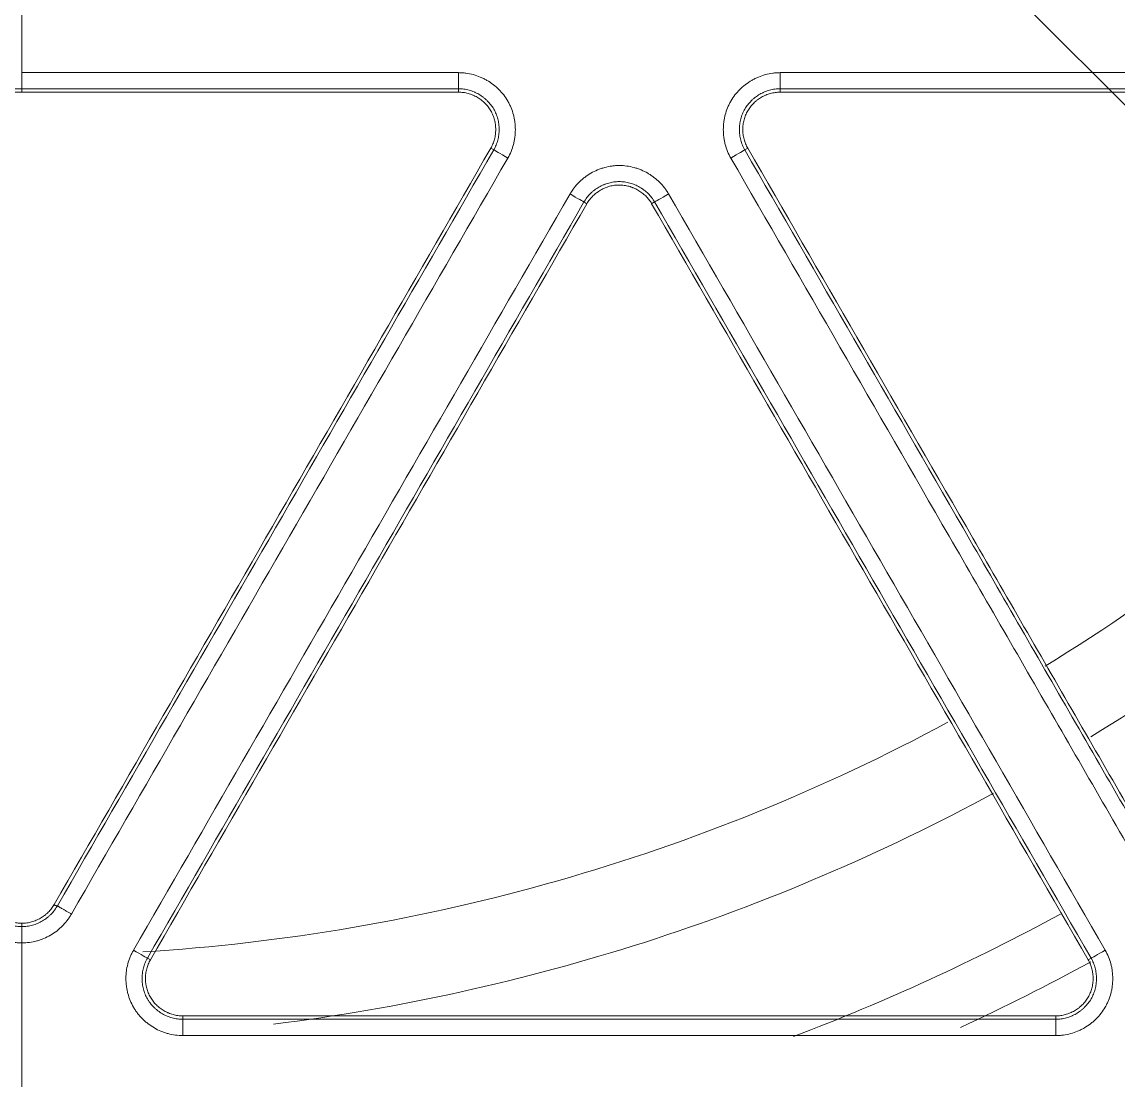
# Model space of a CAD drawing. Header units: inches. Extents: x 405346 to 489838, y -25612 to 14934.
# Drawn here: x 462794.73 to 462826.84, y 4260.55 to 4291.55 of the extents above; entities that cross this region are included whole.
import ezdxf

# ---------------------------------------------------------------- set-up
doc = ezdxf.new("R2010")
doc.units = ezdxf.units.IN
doc.header["$LTSCALE"] = 200
doc.header["$MEASUREMENT"] = 0
doc.layers.add('SS-EQ', color=2, linetype='Continuous', lineweight=20)

# ---------------------------------------------------------------- blocks, each defined once
blk = doc.blocks.new('4way무풍')
at = {"layer": 'SS-EQ'}
for p, q in [((339.635, -339.635), (-339.635, 339.635)), ((12.787, -31.934), (12.787, -31.834)), ((22.209, -31.834), (22.209, -31.934)), ((13.822, -33.625), (13.735, -33.575)), ((21.262, -33.575), (21.175, -33.625)), ((16.551, -35.201), (16.464, -35.151)), ((18.533, -35.151), (18.446, -35.201)), ((0, -56.376), (0, -56.276)), ((3.677, -57.299), (3.763, -57.349)), ((31.234, -57.349), (31.32, -57.299)), ((4.711, -58.991), (4.711, -59.091)), ((30.286, -59.091), (30.286, -58.991))]:
    blk.add_line(p, q, dxfattribs=at)
for radius, start, end in [(57.227, 301.5886, 326.6455), (59.69, 301.63677, 323.25053), (57.227, 273.5465, 298.2954), (59.69, 277.09236, 298.47932), (63.738, 290.7723, 298.50651), (65.391, 294.86106, 298.60493)]:
    blk.add_arc((0, 0), radius, start, end, dxfattribs=at)
for centre, major_axis, ratio, start_param, end_param in [((12.787, -31.36), (0, -0.474), 0.00211, 0.034907, 1.565373), ((22.209, -31.36), (0, -0.474), 0.00368, 0.034907, 1.565448), ((14.232, -33.862), (-0.41, 0.237), 0.003898, 0.034907, 1.575741), ((20.765, -33.862), (-0.41, -0.237), 0.006725, 1.570855, 3.106685), ((16.054, -34.914), (0.41, -0.237), 0.003899, 4.717672, 6.248278), ((18.943, -34.914), (0.41, 0.237), 0.006742, 3.1765, 4.712078), ((3.267, -57.062), (0.41, -0.237), 0.008408, 4.717819, 6.248277), ((31.73, -57.062), (0.41, 0.237), 0.010847, 3.176501, 4.711751), ((4.711, -59.564), (0, 0.474), 0.000711, 4.701942, 6.248279), ((30.286, -59.564), (0, -0.474), 0.004599, 1.560609, 3.106686)]:
    blk.add_ellipse(centre, major_axis=major_axis, ratio=ratio, start_param=start_param, end_param=end_param, dxfattribs=at)
for points, knots in [([(346.359, 0), (346.359, -27.812), (346.359, -55.624), (346.359, -97.341), (346.359, -111.247), (346.359, -139.059), (346.359, -152.965), (346.359, -180.777), (346.359, -194.683), (346.359, -222.494), (346.359, -236.4), (346.359, -257.259), (346.358, -264.212), (346.359, -272.903), (346.359, -274.641), (346.359, -277.249), (346.359, -278.118), (346.358, -279.856), (346.358, -280.725), (346.358, -282.029), (346.358, -282.463), (346.358, -283.333), (346.359, -283.767), (346.359, -284.419), (346.359, -284.636), (346.359, -285.071), (346.358, -285.288), (346.355, -285.723), (346.353, -285.94), (346.346, -286.374), (346.341, -286.592), (346.322, -287.243), (346.305, -287.678), (346.262, -288.546), (346.236, -288.98), (346.174, -289.849), (346.138, -290.283), (346.078, -290.934), (346.057, -291.151), (346.012, -291.585), (345.894, -292.666), (345.748, -293.741), (345.479, -295.45), (345.327, -296.299), (344.817, -298.834), (344.407, -300.505), (343.687, -302.982), (343.172, -304.624), (342.294, -307.059), (341.638, -308.663), (341.119, -309.858), (340.941, -310.256), (340.714, -310.751), (340.668, -310.85), (340.576, -311.047), (340.437, -311.343), (339.919, -312.422), (339.029, -314.158), (338.177, -315.66), (336.854, -317.881), (335.912, -319.32), (334.41, -321.418), (333.379, -322.796), (331.741, -324.801), (330.589, -326.095), (329.702, -327.051), (329.403, -327.366), (329.024, -327.758), (328.947, -327.836), (328.795, -327.992), (328.566, -328.224), (327.719, -329.07), (326.303, -330.412), (324.35, -332.111), (322.332, -333.722), (320.944, -334.738), (319.535, -335.724), (318.819, -336.202), (317.367, -337.13), (315.893, -338.028), (314.376, -338.866), (313.222, -339.473), (312.835, -339.671), (312.249, -339.963), (312.054, -340.059), (311.662, -340.249), (309.896, -341.094), (308.103, -341.848), (305.68, -342.75), (304.055, -343.316), (302.408, -343.813), (299.923, -344.506), (298.245, -344.898), (295.697, -345.382), (294.842, -345.525), (293.766, -345.682), (293.551, -345.712), (293.12, -345.771), (292.903, -345.799), (292.254, -345.88), (291.821, -345.929), (290.523, -346.062), (289.657, -346.132), (288.357, -346.21), (287.924, -346.232), (287.057, -346.265), (286.624, -346.277), (285.974, -346.288), (285.757, -346.291), (285.323, -346.293), (285.107, -346.294), (284.673, -346.294), (284.456, -346.294), (284.023, -346.294), (283.806, -346.293), (283.156, -346.293), (282.722, -346.293), (281.855, -346.293), (281.421, -346.293), (280.121, -346.293), (279.253, -346.294), (277.519, -346.294), (276.652, -346.294), (274.051, -346.294), (272.316, -346.294), (267.113, -346.294), (263.645, -346.293), (256.708, -346.293), (253.239, -346.294), (242.833, -346.294), (235.896, -346.294), (222.022, -346.294), (215.084, -346.294), (194.273, -346.294), (180.399, -346.294), (152.65, -346.294), (138.775, -346.294), (111.027, -346.294), (97.152, -346.294), (69.404, -346.294), (55.529, -346.294), (34.718, -346.294), (27.78, -346.294), (13.906, -346.294), (6.969, -346.294), (0.032, -346.294)], [0, 0, 0, 0, 0.125, 0.125, 0.1875, 0.1875, 0.25, 0.25, 0.3125, 0.3125, 0.375, 0.375, 0.40625, 0.40625, 0.414063, 0.414063, 0.417969, 0.417969, 0.421875, 0.421875, 0.423828, 0.423828, 0.425781, 0.425781, 0.426758, 0.426758, 0.427734, 0.427734, 0.428711, 0.428711, 0.429688, 0.429688, 0.431641, 0.431641, 0.433594, 0.433594, 0.435547, 0.435547, 0.436523, 0.436523, 0.4375, 0.441406, 0.441406, 0.445313, 0.445313, 0.453125, 0.453125, 0.457031, 0.460938, 0.464844, 0.464844, 0.466797, 0.466797, 0.467285, 0.467285, 0.467773, 0.46875, 0.472656, 0.476563, 0.476563, 0.484375, 0.484375, 0.488281, 0.492188, 0.496094, 0.496094, 0.498047, 0.498047, 0.498535, 0.498535, 0.499023, 0.5, 0.503906, 0.507813, 0.511719, 0.515625, 0.515625, 0.519531, 0.519531, 0.523438, 0.527344, 0.527344, 0.529297, 0.529297, 0.530273, 0.530273, 0.53125, 0.539063, 0.539063, 0.542969, 0.546875, 0.546875, 0.554688, 0.554688, 0.558594, 0.558594, 0.55957, 0.55957, 0.560547, 0.560547, 0.5625, 0.5625, 0.566406, 0.566406, 0.568359, 0.568359, 0.570313, 0.570313, 0.571289, 0.571289, 0.572266, 0.572266, 0.573242, 0.573242, 0.574219, 0.574219, 0.576172, 0.576172, 0.578125, 0.578125, 0.582031, 0.582031, 0.585938, 0.585938, 0.59375, 0.59375, 0.609375, 0.609375, 0.625, 0.625, 0.65625, 0.65625, 0.6875, 0.6875, 0.75, 0.75, 0.8125, 0.8125, 0.875, 0.875, 0.9375, 0.9375, 0.96875, 0.96875, 1, 1, 1, 1]), ([(0.032, -345.099), (6.961, -345.099), (13.891, -345.099), (27.75, -345.099), (34.679, -345.099), (55.467, -345.099), (69.326, -345.098), (97.044, -345.098), (110.903, -345.097), (138.621, -345.096), (152.48, -345.096), (180.197, -345.094), (194.056, -345.092), (214.845, -345.09), (221.774, -345.089), (235.633, -345.086), (242.562, -345.085), (256.421, -345.082), (263.351, -345.081), (272.013, -345.079), (273.745, -345.079), (276.343, -345.079), (277.21, -345.078), (278.942, -345.078), (279.808, -345.077), (281.107, -345.076), (281.541, -345.076), (282.407, -345.076), (282.84, -345.076), (283.706, -345.076), (284.139, -345.076), (284.789, -345.074), (285.005, -345.074), (285.438, -345.071), (285.655, -345.069), (286.304, -345.06), (286.737, -345.049), (287.602, -345.017), (288.034, -344.997), (289.33, -344.922), (290.194, -344.853), (291.488, -344.722), (291.92, -344.673), (292.566, -344.593), (292.782, -344.566), (293.212, -344.508), (294.286, -344.358), (295.351, -344.18), (297.891, -343.699), (299.563, -343.307), (302.039, -342.615), (303.679, -342.118), (305.297, -341.551), (307.709, -340.648), (309.296, -339.976), (311.056, -339.138), (311.349, -338.996), (311.641, -338.853), (311.836, -338.756), (311.933, -338.707), (312.418, -338.464), (312.803, -338.265), (313.951, -337.656), (314.704, -337.236), (316.19, -336.364), (316.921, -335.913), (318.363, -334.982), (319.073, -334.502), (320.472, -333.511), (321.849, -332.491), (323.849, -330.872), (325.784, -329.163), (327.03, -327.964), (327.795, -327.195), (327.947, -327.041), (328.25, -326.729), (328.401, -326.573), (328.849, -326.102), (329.145, -325.785), (330.019, -324.826), (331.153, -323.527), (332.763, -321.515), (333.776, -320.132), (334.759, -318.728), (335.235, -318.016), (336.157, -316.57), (336.603, -315.837), (337.465, -314.35), (338.296, -312.842), (339.065, -311.291), (339.481, -310.406), (339.527, -310.308), (339.618, -310.111), (339.754, -309.815), (340.065, -309.123), (340.322, -308.527), (340.821, -307.331), (341.451, -305.727), (342.288, -303.291), (342.776, -301.648), (343.454, -299.169), (343.836, -297.496), (344.302, -294.959), (344.439, -294.108), (344.619, -292.825), (344.702, -292.181), (344.786, -291.427), (344.82, -291.104), (344.842, -290.888), (344.853, -290.779), (344.946, -289.807), (345.01, -288.942), (345.078, -287.644), (345.096, -287.212), (345.116, -286.563), (345.122, -286.347), (345.13, -285.914), (345.133, -285.698), (345.138, -285.266), (345.139, -285.049), (345.14, -284.617), (345.14, -284.4), (345.141, -283.752), (345.141, -283.319), (345.141, -282.67), (345.141, -282.454), (345.141, -282.021), (345.141, -281.805), (345.142, -281.156), (345.142, -280.724), (345.143, -279.426), (345.143, -278.561), (345.144, -276.831), (345.144, -275.966), (345.145, -273.37), (345.145, -271.64), (345.146, -262.989), (345.148, -256.069), (345.152, -235.306), (345.154, -221.465), (345.157, -193.782), (345.159, -179.94), (345.161, -152.257), (345.161, -138.416), (345.162, -110.732), (345.163, -69.208), (345.164, -27.683), (345.164, 0)], [0, 0, 0, 0, 0.03125, 0.03125, 0.0625, 0.0625, 0.125, 0.125, 0.1875, 0.1875, 0.25, 0.25, 0.3125, 0.3125, 0.34375, 0.34375, 0.375, 0.375, 0.40625, 0.40625, 0.414063, 0.414063, 0.417969, 0.417969, 0.421875, 0.421875, 0.423828, 0.423828, 0.425781, 0.425781, 0.427734, 0.427734, 0.428711, 0.428711, 0.429688, 0.429688, 0.431641, 0.431641, 0.433594, 0.433594, 0.4375, 0.4375, 0.439453, 0.439453, 0.44043, 0.44043, 0.441406, 0.445313, 0.445313, 0.453125, 0.453125, 0.457031, 0.460938, 0.460938, 0.46875, 0.46875, 0.469727, 0.470215, 0.470215, 0.470703, 0.470703, 0.472656, 0.472656, 0.476563, 0.476563, 0.480469, 0.480469, 0.484375, 0.484375, 0.488281, 0.492188, 0.496094, 0.5, 0.5, 0.500977, 0.500977, 0.501953, 0.501953, 0.503906, 0.503906, 0.507813, 0.511719, 0.515625, 0.515625, 0.519531, 0.519531, 0.523438, 0.523438, 0.527344, 0.53125, 0.53125, 0.531738, 0.531738, 0.532227, 0.533203, 0.535156, 0.535156, 0.539063, 0.542969, 0.546875, 0.546875, 0.554688, 0.554688, 0.558594, 0.558594, 0.560547, 0.561523, 0.562012, 0.562012, 0.5625, 0.5625, 0.566406, 0.566406, 0.568359, 0.568359, 0.569336, 0.569336, 0.570313, 0.570313, 0.571289, 0.571289, 0.572266, 0.572266, 0.574219, 0.574219, 0.575195, 0.575195, 0.576172, 0.576172, 0.578125, 0.578125, 0.582031, 0.582031, 0.585938, 0.585938, 0.59375, 0.59375, 0.625, 0.625, 0.6875, 0.6875, 0.75, 0.75, 0.8125, 0.8125, 0.875, 1, 1, 1, 1]), ([(0, -31.834), (0, -31.833), (0, -31.829), (0, -31.815), (0, -31.806), (0, -31.781), (0, -31.766), (0, -31.732), (0, -31.712), (0, -31.669), (0, -31.645), (0, -31.594), (0, -31.568), (0, -31.512), (0, -31.483), (0, -31.423), (0, -31.393), (0, -31.363)], [0, 0, 0, 0, 0.125, 0.125, 0.25, 0.25, 0.375, 0.375, 0.5, 0.5, 0.625, 0.625, 0.75, 0.75, 0.875, 0.875, 1, 1, 1, 1]), ([(12.788, -31.363), (12.825, -31.363), (12.862, -31.364), (12.935, -31.369), (12.971, -31.373), (13.079, -31.388), (13.221, -31.416), (13.359, -31.464), (13.443, -31.499), (13.46, -31.506), (13.493, -31.521), (13.543, -31.545), (13.591, -31.571), (13.685, -31.625), (13.745, -31.665), (13.832, -31.731), (13.86, -31.754), (13.901, -31.79), (13.915, -31.803), (13.942, -31.828), (13.955, -31.84), (14.02, -31.905), (14.115, -32.013), (14.196, -32.134), (14.251, -32.229), (14.268, -32.261), (14.301, -32.327), (14.315, -32.36), (14.357, -32.46), (14.38, -32.529), (14.407, -32.634), (14.415, -32.67), (14.426, -32.723), (14.429, -32.741), (14.435, -32.777), (14.437, -32.795), (14.449, -32.886), (14.458, -33.031), (14.449, -33.176), (14.437, -33.266), (14.435, -33.284), (14.429, -33.32), (14.426, -33.338), (14.415, -33.392), (14.407, -33.428), (14.379, -33.533), (14.356, -33.602), (14.301, -33.736), (14.27, -33.801), (14.233, -33.865)], [0, 0, 0, 0, 0.03125, 0.03125, 0.0625, 0.0625, 0.125, 0.1875, 0.1875, 0.203125, 0.203125, 0.21875, 0.25, 0.25, 0.3125, 0.3125, 0.34375, 0.34375, 0.359375, 0.359375, 0.375, 0.375, 0.4375, 0.5, 0.5, 0.53125, 0.53125, 0.5625, 0.5625, 0.625, 0.625, 0.65625, 0.65625, 0.671875, 0.671875, 0.6875, 0.6875, 0.75, 0.8125, 0.8125, 0.828125, 0.828125, 0.84375, 0.84375, 0.875, 0.875, 0.9375, 0.9375, 1, 1, 1, 1]), ([(20.767, -33.865), (20.73, -33.801), (20.698, -33.736), (20.643, -33.602), (20.62, -33.533), (20.592, -33.428), (20.584, -33.392), (20.573, -33.338), (20.57, -33.32), (20.564, -33.284), (20.562, -33.266), (20.55, -33.176), (20.541, -33.031), (20.55, -32.886), (20.562, -32.795), (20.564, -32.777), (20.57, -32.741), (20.573, -32.723), (20.584, -32.67), (20.592, -32.634), (20.62, -32.529), (20.643, -32.461), (20.684, -32.36), (20.699, -32.327), (20.731, -32.261), (20.748, -32.229), (20.803, -32.134), (20.884, -32.013), (20.98, -31.905), (21.045, -31.841), (21.058, -31.828), (21.085, -31.803), (21.098, -31.791), (21.14, -31.755), (21.168, -31.732), (21.255, -31.666), (21.315, -31.625), (21.409, -31.571), (21.457, -31.545), (21.506, -31.522), (21.54, -31.506), (21.557, -31.499), (21.641, -31.464), (21.778, -31.417), (21.92, -31.388), (22.028, -31.373), (22.064, -31.369), (22.138, -31.364), (22.174, -31.363), (22.211, -31.363)], [0, 0, 0, 0, 0.0625, 0.0625, 0.125, 0.125, 0.15625, 0.15625, 0.171875, 0.171875, 0.1875, 0.1875, 0.25, 0.3125, 0.3125, 0.328125, 0.328125, 0.34375, 0.34375, 0.375, 0.375, 0.4375, 0.4375, 0.46875, 0.46875, 0.5, 0.5, 0.5625, 0.625, 0.625, 0.640625, 0.640625, 0.65625, 0.65625, 0.6875, 0.6875, 0.75, 0.75, 0.78125, 0.796875, 0.796875, 0.8125, 0.8125, 0.875, 0.9375, 0.9375, 0.96875, 0.96875, 1, 1, 1, 1]), ([(13.822, -33.625), (13.823, -33.622), (13.825, -33.62), (13.828, -33.614), (13.833, -33.605), (13.844, -33.585), (13.865, -33.545), (13.88, -33.509), (13.91, -33.437), (13.926, -33.388), (13.946, -33.312), (13.952, -33.287), (13.962, -33.235), (13.966, -33.209), (13.976, -33.132), (13.982, -33.028), (13.976, -32.925), (13.967, -32.86), (13.966, -32.847), (13.961, -32.821), (13.955, -32.782), (13.946, -32.744), (13.926, -32.669), (13.91, -32.62), (13.881, -32.548), (13.87, -32.524), (13.847, -32.477), (13.835, -32.454), (13.796, -32.386), (13.738, -32.3), (13.669, -32.222), (13.613, -32.167), (13.594, -32.149), (13.554, -32.115), (13.534, -32.098), (13.472, -32.051), (13.429, -32.022), (13.362, -31.983), (13.327, -31.965), (13.292, -31.948), (13.268, -31.937), (13.256, -31.932), (13.195, -31.906), (13.097, -31.873), (12.996, -31.852), (12.918, -31.841), (12.892, -31.838), (12.853, -31.836), (12.84, -31.835), (12.82, -31.834), (12.81, -31.834), (12.801, -31.834), (12.794, -31.834), (12.791, -31.834), (12.787, -31.834)], [0, 0, 0, 0, 0.003906, 0.003906, 0.007813, 0.015625, 0.03125, 0.0625, 0.0625, 0.125, 0.125, 0.15625, 0.15625, 0.1875, 0.1875, 0.25, 0.3125, 0.3125, 0.328125, 0.328125, 0.34375, 0.375, 0.375, 0.4375, 0.4375, 0.46875, 0.46875, 0.5, 0.5, 0.5625, 0.625, 0.625, 0.65625, 0.65625, 0.6875, 0.6875, 0.75, 0.75, 0.78125, 0.796875, 0.796875, 0.8125, 0.8125, 0.875, 0.9375, 0.9375, 0.96875, 0.96875, 0.984375, 0.984375, 0.992188, 0.996094, 0.996094, 1, 1, 1, 1]), ([(12.787, -31.934), (12.836, -31.934), (12.884, -31.937), (12.978, -31.95), (13.071, -31.969), (13.161, -32), (13.217, -32.023), (13.228, -32.028), (13.25, -32.038), (13.282, -32.054), (13.313, -32.071), (13.375, -32.106), (13.415, -32.133), (13.472, -32.176), (13.49, -32.191), (13.526, -32.223), (13.544, -32.239), (13.595, -32.289), (13.658, -32.361), (13.711, -32.44), (13.747, -32.502), (13.759, -32.523), (13.78, -32.566), (13.789, -32.588), (13.816, -32.654), (13.831, -32.699), (13.849, -32.768), (13.857, -32.803), (13.863, -32.838), (13.867, -32.862), (13.869, -32.874), (13.876, -32.933), (13.882, -33.028), (13.876, -33.123), (13.867, -33.194), (13.864, -33.218), (13.854, -33.265), (13.849, -33.289), (13.831, -33.358), (13.816, -33.403), (13.78, -33.491), (13.759, -33.534), (13.735, -33.575)], [0, 0, 0, 0, 0.0625, 0.0625, 0.125, 0.1875, 0.1875, 0.203125, 0.203125, 0.21875, 0.25, 0.25, 0.3125, 0.3125, 0.34375, 0.34375, 0.375, 0.375, 0.4375, 0.5, 0.5, 0.53125, 0.53125, 0.5625, 0.5625, 0.625, 0.625, 0.65625, 0.671875, 0.671875, 0.6875, 0.6875, 0.75, 0.8125, 0.8125, 0.84375, 0.84375, 0.875, 0.875, 0.9375, 0.9375, 1, 1, 1, 1]), ([(22.209, -31.834), (22.206, -31.834), (22.203, -31.834), (22.196, -31.834), (22.186, -31.834), (22.163, -31.835), (22.144, -31.836), (22.104, -31.838), (22.078, -31.841), (22.001, -31.852), (21.9, -31.873), (21.801, -31.907), (21.741, -31.932), (21.729, -31.937), (21.705, -31.948), (21.67, -31.965), (21.635, -31.984), (21.568, -32.022), (21.525, -32.051), (21.463, -32.098), (21.443, -32.115), (21.403, -32.149), (21.384, -32.167), (21.328, -32.222), (21.259, -32.3), (21.201, -32.386), (21.162, -32.454), (21.15, -32.477), (21.127, -32.524), (21.116, -32.548), (21.087, -32.62), (21.07, -32.669), (21.051, -32.744), (21.042, -32.782), (21.035, -32.821), (21.031, -32.847), (21.029, -32.86), (21.021, -32.925), (21.014, -33.028), (21.021, -33.132), (21.031, -33.21), (21.035, -33.235), (21.045, -33.287), (21.051, -33.312), (21.07, -33.388), (21.087, -33.437), (21.116, -33.509), (21.132, -33.545), (21.153, -33.585), (21.164, -33.605), (21.169, -33.614), (21.172, -33.62), (21.174, -33.623), (21.175, -33.625)], [0, 0, 0, 0, 0.003906, 0.003906, 0.007812, 0.015625, 0.03125, 0.03125, 0.0625, 0.0625, 0.125, 0.1875, 0.1875, 0.203125, 0.203125, 0.21875, 0.25, 0.25, 0.3125, 0.3125, 0.34375, 0.34375, 0.375, 0.375, 0.4375, 0.5, 0.5, 0.53125, 0.53125, 0.5625, 0.5625, 0.625, 0.625, 0.65625, 0.671875, 0.671875, 0.6875, 0.6875, 0.75, 0.8125, 0.8125, 0.84375, 0.84375, 0.875, 0.875, 0.9375, 0.9375, 0.96875, 0.984375, 0.992187, 0.996094, 0.996094, 1, 1, 1, 1]), ([(21.262, -33.575), (21.238, -33.534), (21.216, -33.49), (21.18, -33.402), (21.15, -33.312), (21.132, -33.218), (21.123, -33.147), (21.121, -33.123), (21.118, -33.075), (21.117, -33.051), (21.117, -32.98), (21.12, -32.933), (21.129, -32.862), (21.133, -32.838), (21.142, -32.791), (21.148, -32.768), (21.166, -32.698), (21.196, -32.608), (21.238, -32.522), (21.274, -32.46), (21.286, -32.44), (21.313, -32.4), (21.327, -32.381), (21.371, -32.324), (21.402, -32.289), (21.453, -32.239), (21.479, -32.215), (21.507, -32.192), (21.525, -32.176), (21.535, -32.169), (21.583, -32.133), (21.662, -32.08), (21.747, -32.038), (21.813, -32.01), (21.836, -32.001), (21.881, -31.986), (21.904, -31.979), (21.973, -31.96), (22.02, -31.95), (22.114, -31.937), (22.161, -31.934), (22.209, -31.934)], [0, 0, 0, 0, 0.0625, 0.0625, 0.125, 0.1875, 0.1875, 0.21875, 0.21875, 0.25, 0.25, 0.3125, 0.3125, 0.34375, 0.34375, 0.375, 0.375, 0.4375, 0.5, 0.5, 0.53125, 0.53125, 0.5625, 0.5625, 0.625, 0.625, 0.65625, 0.671875, 0.671875, 0.6875, 0.6875, 0.75, 0.8125, 0.8125, 0.84375, 0.84375, 0.875, 0.875, 0.9375, 0.9375, 1, 1, 1, 1]), ([(21.175, -33.625), (23.306, -37.317), (26.503, -42.854), (29.7, -48.391), (31.299, -51.16), (31.831, -52.082), (32.897, -53.928), (33.429, -54.851), (33.963, -55.774)], [0, 0, 0, 0, 0.5, 0.75, 0.75, 0.875, 0.875, 1, 1, 1, 1]), ([(21.262, -33.575), (23.393, -37.267), (26.59, -42.804), (30.319, -49.264), (31.918, -52.032), (32.983, -53.878), (33.516, -54.801), (34.049, -55.724)], [0, 0, 0, 0, 0.5, 0.75, 0.875, 0.875, 1, 1, 1, 1]), ([(33.555, -56.015), (33.022, -55.092), (32.489, -54.169), (31.423, -52.323), (29.825, -49.554), (28.226, -46.786), (25.029, -41.248), (22.898, -37.556), (20.767, -33.865)], [0, 0, 0, 0, 0.125, 0.125, 0.25, 0.5, 0.5, 1, 1, 1, 1]), ([(16.055, -34.917), (16.092, -34.853), (16.133, -34.793), (16.221, -34.678), (16.269, -34.624), (16.346, -34.547), (16.373, -34.523), (16.415, -34.486), (16.429, -34.475), (16.457, -34.451), (16.471, -34.44), (16.544, -34.385), (16.664, -34.305), (16.794, -34.24), (16.879, -34.205), (16.896, -34.198), (16.93, -34.185), (16.947, -34.179), (16.999, -34.161), (17.034, -34.15), (17.139, -34.122), (17.209, -34.108), (17.317, -34.093), (17.353, -34.089), (17.426, -34.084), (17.463, -34.083), (17.573, -34.083), (17.717, -34.093), (17.859, -34.122), (17.947, -34.146), (17.965, -34.151), (18, -34.161), (18.017, -34.167), (18.069, -34.185), (18.103, -34.198), (18.204, -34.24), (18.269, -34.272), (18.363, -34.326), (18.409, -34.355), (18.454, -34.386), (18.484, -34.407), (18.499, -34.418), (18.572, -34.474), (18.681, -34.569), (18.777, -34.677), (18.844, -34.764), (18.865, -34.793), (18.906, -34.854), (18.926, -34.885), (18.944, -34.917)], [0, 0, 0, 0, 0.0625, 0.0625, 0.125, 0.125, 0.15625, 0.15625, 0.171875, 0.171875, 0.1875, 0.1875, 0.25, 0.3125, 0.3125, 0.328125, 0.328125, 0.34375, 0.34375, 0.375, 0.375, 0.4375, 0.4375, 0.46875, 0.46875, 0.5, 0.5, 0.5625, 0.625, 0.625, 0.640625, 0.640625, 0.65625, 0.65625, 0.6875, 0.6875, 0.75, 0.75, 0.78125, 0.796875, 0.796875, 0.8125, 0.8125, 0.875, 0.9375, 0.9375, 0.96875, 0.96875, 1, 1, 1, 1]), ([(18.533, -35.151), (18.531, -35.148), (18.529, -35.145), (18.526, -35.14), (18.521, -35.131), (18.516, -35.123), (18.505, -35.106), (18.498, -35.095), (18.476, -35.062), (18.461, -35.041), (18.413, -34.98), (18.344, -34.902), (18.266, -34.834), (18.214, -34.794), (18.203, -34.787), (18.182, -34.771), (18.149, -34.749), (18.116, -34.729), (18.049, -34.69), (18.002, -34.667), (17.93, -34.637), (17.906, -34.627), (17.856, -34.61), (17.831, -34.602), (17.756, -34.582), (17.705, -34.571), (17.602, -34.557), (17.551, -34.554), (17.472, -34.554), (17.446, -34.555), (17.394, -34.558), (17.368, -34.561), (17.291, -34.572), (17.24, -34.582), (17.165, -34.602), (17.128, -34.614), (17.091, -34.627), (17.066, -34.637), (17.054, -34.642), (16.994, -34.667), (16.9, -34.713), (16.814, -34.771), (16.752, -34.818), (16.732, -34.834), (16.692, -34.869), (16.673, -34.887), (16.617, -34.942), (16.583, -34.98), (16.535, -35.042), (16.513, -35.073), (16.488, -35.112), (16.476, -35.131), (16.471, -35.14), (16.467, -35.145), (16.466, -35.148), (16.464, -35.151)], [0, 0, 0, 0, 0.003906, 0.003906, 0.007812, 0.015625, 0.015625, 0.03125, 0.03125, 0.0625, 0.0625, 0.125, 0.1875, 0.1875, 0.203125, 0.203125, 0.21875, 0.25, 0.25, 0.3125, 0.3125, 0.34375, 0.34375, 0.375, 0.375, 0.4375, 0.4375, 0.5, 0.5, 0.53125, 0.53125, 0.5625, 0.5625, 0.625, 0.625, 0.65625, 0.671875, 0.671875, 0.6875, 0.6875, 0.75, 0.8125, 0.8125, 0.84375, 0.84375, 0.875, 0.875, 0.9375, 0.9375, 0.96875, 0.984375, 0.992187, 0.996094, 0.996094, 1, 1, 1, 1]), ([(16.551, -35.201), (16.575, -35.159), (16.602, -35.119), (16.66, -35.044), (16.723, -34.973), (16.795, -34.91), (16.843, -34.874), (16.853, -34.867), (16.872, -34.853), (16.902, -34.833), (16.932, -34.814), (16.994, -34.778), (17.037, -34.757), (17.103, -34.729), (17.125, -34.721), (17.17, -34.705), (17.193, -34.698), (17.262, -34.679), (17.356, -34.66), (17.451, -34.654), (17.522, -34.654), (17.547, -34.655), (17.594, -34.658), (17.618, -34.66), (17.689, -34.67), (17.735, -34.68), (17.804, -34.698), (17.838, -34.709), (17.872, -34.721), (17.894, -34.73), (17.905, -34.734), (17.961, -34.758), (18.046, -34.8), (18.125, -34.853), (18.182, -34.896), (18.201, -34.911), (18.237, -34.943), (18.255, -34.959), (18.306, -35.009), (18.337, -35.045), (18.395, -35.12), (18.422, -35.159), (18.446, -35.201)], [0, 0, 0, 0, 0.0625, 0.0625, 0.125, 0.1875, 0.1875, 0.203125, 0.203125, 0.21875, 0.25, 0.25, 0.3125, 0.3125, 0.34375, 0.34375, 0.375, 0.375, 0.4375, 0.5, 0.5, 0.53125, 0.53125, 0.5625, 0.5625, 0.625, 0.625, 0.65625, 0.671875, 0.671875, 0.6875, 0.6875, 0.75, 0.8125, 0.8125, 0.84375, 0.84375, 0.875, 0.875, 0.9375, 0.9375, 1, 1, 1, 1]), ([(-1.035, -55.772), (-1.028, -55.784), (-1.022, -55.795), (-1.008, -55.818), (-0.987, -55.851), (-0.964, -55.883), (-0.917, -55.945), (-0.883, -55.984), (-0.827, -56.04), (-0.808, -56.058), (-0.779, -56.084), (-0.769, -56.092), (-0.748, -56.109), (-0.738, -56.117), (-0.686, -56.157), (-0.6, -56.216), (-0.506, -56.262), (-0.434, -56.293), (-0.409, -56.303), (-0.359, -56.32), (-0.334, -56.327), (-0.259, -56.348), (-0.208, -56.358), (-0.131, -56.369), (-0.092, -56.373), (-0.046, -56.375), (-0.023, -56.376), (-0.013, -56.376), (-0.007, -56.376), (-0.003, -56.376), (0, -56.376)], [0, 0, 0, 0, 0.03125, 0.03125, 0.0625, 0.125, 0.125, 0.25, 0.25, 0.3125, 0.3125, 0.34375, 0.34375, 0.375, 0.375, 0.5, 0.625, 0.625, 0.6875, 0.6875, 0.75, 0.75, 0.875, 0.875, 0.9375, 0.96875, 0.984375, 0.992188, 0.992188, 1, 1, 1, 1]), ([(-0.943, -55.731), (-0.919, -55.773), (-0.866, -55.852), (-0.804, -55.923), (-0.753, -55.973), (-0.736, -55.989), (-0.7, -56.021), (-0.681, -56.036), (-0.624, -56.079), (-0.545, -56.132), (-0.46, -56.174), (-0.405, -56.197), (-0.394, -56.201), (-0.371, -56.21), (-0.338, -56.222), (-0.304, -56.233), (-0.235, -56.251), (-0.189, -56.261), (-0.095, -56.273), (-0.048, -56.276), (0, -56.276)], [0, 0, 0, 0, 0.125, 0.25, 0.25, 0.3125, 0.3125, 0.375, 0.375, 0.5, 0.625, 0.625, 0.65625, 0.65625, 0.6875, 0.75, 0.75, 0.875, 0.875, 1, 1, 1, 1]), ([(0, -56.276), (0.048, -56.276), (0.143, -56.27), (0.236, -56.251), (0.305, -56.232), (0.327, -56.225), (0.373, -56.21), (0.395, -56.201), (0.461, -56.174), (0.546, -56.132), (0.625, -56.079), (0.672, -56.042), (0.682, -56.035), (0.7, -56.02), (0.728, -55.997), (0.754, -55.972), (0.804, -55.922), (0.835, -55.887), (0.893, -55.812), (0.919, -55.773), (0.943, -55.731)], [0, 0, 0, 0, 0.125, 0.25, 0.25, 0.3125, 0.3125, 0.375, 0.375, 0.5, 0.625, 0.625, 0.65625, 0.65625, 0.6875, 0.75, 0.75, 0.875, 0.875, 1, 1, 1, 1]), ([(0, -56.376), (0.027, -56.376), (0.053, -56.375), (0.106, -56.372), (0.132, -56.369), (0.21, -56.358), (0.261, -56.348), (0.337, -56.327), (0.362, -56.319), (0.411, -56.302), (0.436, -56.292), (0.509, -56.261), (0.603, -56.214), (0.689, -56.155), (0.741, -56.115), (0.752, -56.107), (0.772, -56.09), (0.782, -56.081), (0.812, -56.055), (0.831, -56.037), (0.886, -55.981), (0.92, -55.941), (0.967, -55.878), (0.99, -55.846), (1.011, -55.813), (1.025, -55.79), (1.031, -55.779), (1.038, -55.767)], [0, 0, 0, 0, 0.0625, 0.0625, 0.125, 0.125, 0.25, 0.25, 0.3125, 0.3125, 0.375, 0.375, 0.5, 0.625, 0.625, 0.65625, 0.65625, 0.6875, 0.6875, 0.75, 0.75, 0.875, 0.875, 0.9375, 0.96875, 0.96875, 1, 1, 1, 1]), ([(0.943, -55.731), (0.944, -55.732), (0.946, -55.735), (0.949, -55.738), (0.952, -55.741), (0.955, -55.744), (0.958, -55.747), (0.962, -55.749), (0.965, -55.751), (0.969, -55.753), (0.972, -55.755), (0.976, -55.757), (0.98, -55.758), (0.984, -55.759), (0.988, -55.76), (0.992, -55.761), (0.997, -55.762), (1.002, -55.763), (1.008, -55.763), (1.014, -55.764), (1.02, -55.765), (1.026, -55.766), (1.032, -55.766), (1.036, -55.767), (1.038, -55.767)], [0, 0, 0, 0, 0.040948, 0.081896, 0.122844, 0.163792, 0.20474, 0.245688, 0.286637, 0.327586, 0.368536, 0.409487, 0.450439, 0.491392, 0.532346, 0.573302, 0.61426, 0.669366, 0.724472, 0.779577, 0.834683, 0.889789, 0.944894, 1, 1, 1, 1]), ([(1.448, -56.008), (1.422, -55.993), (1.396, -55.978), (1.344, -55.948), (1.318, -55.933), (1.27, -55.905), (1.246, -55.891), (1.202, -55.865), (1.181, -55.853), (1.144, -55.831), (1.126, -55.821), (1.096, -55.803), (1.083, -55.795), (1.062, -55.782), (1.054, -55.777), (1.042, -55.77), (1.039, -55.768), (1.038, -55.767)], [0, 0, 0, 0, 0.125, 0.125, 0.25, 0.25, 0.375, 0.375, 0.5, 0.5, 0.625, 0.625, 0.75, 0.75, 0.875, 0.875, 1, 1, 1, 1]), ([(0, -56.854), (-0.037, -56.854), (-0.074, -56.853), (-0.147, -56.848), (-0.183, -56.845), (-0.291, -56.83), (-0.362, -56.815), (-0.468, -56.787), (-0.502, -56.776), (-0.554, -56.758), (-0.571, -56.752), (-0.606, -56.739), (-0.623, -56.732), (-0.708, -56.696), (-0.838, -56.631), (-0.959, -56.55), (-1.031, -56.494), (-1.045, -56.483), (-1.074, -56.46), (-1.088, -56.448), (-1.129, -56.411), (-1.156, -56.386), (-1.233, -56.309), (-1.28, -56.254), (-1.346, -56.167), (-1.378, -56.123), (-1.412, -56.069), (-1.427, -56.045), (-1.436, -56.03), (-1.441, -56.022), (-1.445, -56.014)], [0, 0, 0, 0, 0.0625, 0.0625, 0.125, 0.125, 0.25, 0.25, 0.3125, 0.3125, 0.34375, 0.34375, 0.375, 0.375, 0.5, 0.625, 0.625, 0.65625, 0.65625, 0.6875, 0.6875, 0.75, 0.75, 0.875, 0.875, 0.9375, 0.96875, 0.984375, 0.984375, 1, 1, 1, 1]), ([(1.448, -56.008), (1.444, -56.016), (1.439, -56.024), (1.43, -56.04), (1.416, -56.064), (1.381, -56.118), (1.349, -56.163), (1.305, -56.222), (1.281, -56.251), (1.233, -56.306), (1.183, -56.36), (1.13, -56.411), (1.088, -56.447), (1.074, -56.459), (1.046, -56.483), (1.032, -56.494), (0.959, -56.55), (0.838, -56.631), (0.708, -56.696), (0.623, -56.732), (0.606, -56.739), (0.571, -56.752), (0.52, -56.771), (0.467, -56.787), (0.362, -56.816), (0.291, -56.83), (0.147, -56.849), (0.074, -56.854), (0, -56.854)], [0, 0, 0, 0, 0.015625, 0.015625, 0.03125, 0.0625, 0.125, 0.125, 0.1875, 0.1875, 0.25, 0.3125, 0.3125, 0.34375, 0.34375, 0.375, 0.375, 0.5, 0.625, 0.625, 0.65625, 0.65625, 0.6875, 0.75, 0.75, 0.875, 0.875, 1, 1, 1, 1]), ([(0, -56.854), (0, -56.824), (0, -56.793), (0, -56.733), (0, -56.704), (0, -56.647), (0, -56.62), (0, -56.568), (0, -56.544), (0, -56.5), (0, -56.48), (0, -56.445), (0, -56.43), (0, -56.405), (0, -56.395), (0, -56.381), (0, -56.377), (0, -56.376)], [0, 0, 0, 0, 0.125, 0.125, 0.25, 0.25, 0.375, 0.375, 0.5, 0.5, 0.625, 0.625, 0.75, 0.75, 0.875, 0.875, 1, 1, 1, 1]), ([(4.711, -59.569), (4.638, -59.569), (4.565, -59.564), (4.422, -59.545), (4.351, -59.53), (4.246, -59.502), (4.211, -59.491), (4.159, -59.473), (4.142, -59.467), (4.107, -59.454), (4.09, -59.447), (4.006, -59.412), (3.877, -59.348), (3.756, -59.267), (3.683, -59.212), (3.668, -59.2), (3.64, -59.177), (3.598, -59.142), (3.558, -59.105), (3.481, -59.028), (3.433, -58.974), (3.367, -58.888), (3.345, -58.859), (3.305, -58.798), (3.285, -58.767), (3.23, -58.672), (3.167, -58.542), (3.121, -58.404), (3.097, -58.316), (3.093, -58.298), (3.085, -58.263), (3.081, -58.245), (3.071, -58.191), (3.065, -58.155), (3.051, -58.047), (3.046, -57.975), (3.046, -57.866), (3.048, -57.811), (3.052, -57.757), (3.056, -57.72), (3.058, -57.702), (3.069, -57.611), (3.097, -57.469), (3.143, -57.332), (3.184, -57.231), (3.199, -57.197), (3.231, -57.131), (3.249, -57.099), (3.267, -57.067)], [0, 0, 0, 0, 0.0625, 0.0625, 0.125, 0.125, 0.15625, 0.15625, 0.171875, 0.171875, 0.1875, 0.1875, 0.25, 0.3125, 0.3125, 0.328125, 0.328125, 0.34375, 0.375, 0.375, 0.4375, 0.4375, 0.46875, 0.46875, 0.5, 0.5, 0.5625, 0.625, 0.625, 0.640625, 0.640625, 0.65625, 0.65625, 0.6875, 0.6875, 0.75, 0.75, 0.78125, 0.796875, 0.796875, 0.8125, 0.8125, 0.875, 0.9375, 0.9375, 0.96875, 0.96875, 1, 1, 1, 1]), ([(31.732, -57.067), (31.769, -57.131), (31.801, -57.196), (31.856, -57.33), (31.879, -57.399), (31.907, -57.504), (31.915, -57.539), (31.926, -57.593), (31.929, -57.611), (31.935, -57.648), (31.937, -57.666), (31.949, -57.756), (31.958, -57.901), (31.949, -58.046), (31.937, -58.136), (31.935, -58.154), (31.929, -58.191), (31.926, -58.209), (31.915, -58.262), (31.907, -58.298), (31.879, -58.403), (31.856, -58.471), (31.815, -58.572), (31.8, -58.605), (31.768, -58.671), (31.751, -58.703), (31.696, -58.798), (31.615, -58.918), (31.519, -59.027), (31.454, -59.091), (31.441, -59.104), (31.414, -59.129), (31.401, -59.141), (31.359, -59.177), (31.331, -59.2), (31.244, -59.266), (31.184, -59.306), (31.09, -59.361), (31.042, -59.387), (30.993, -59.41), (30.959, -59.425), (30.942, -59.433), (30.858, -59.468), (30.721, -59.515), (30.579, -59.544), (30.471, -59.559), (30.435, -59.563), (30.361, -59.568), (30.325, -59.569), (30.288, -59.569)], [0, 0, 0, 0, 0.0625, 0.0625, 0.125, 0.125, 0.15625, 0.15625, 0.171875, 0.171875, 0.1875, 0.1875, 0.25, 0.3125, 0.3125, 0.328125, 0.328125, 0.34375, 0.34375, 0.375, 0.375, 0.4375, 0.4375, 0.46875, 0.46875, 0.5, 0.5, 0.5625, 0.625, 0.625, 0.640625, 0.640625, 0.65625, 0.65625, 0.6875, 0.6875, 0.75, 0.75, 0.78125, 0.796875, 0.796875, 0.8125, 0.8125, 0.875, 0.9375, 0.9375, 0.96875, 0.96875, 1, 1, 1, 1]), ([(3.677, -57.299), (3.675, -57.302), (3.673, -57.305), (3.67, -57.311), (3.665, -57.319), (3.661, -57.328), (3.651, -57.345), (3.645, -57.357), (3.628, -57.392), (3.618, -57.416), (3.588, -57.489), (3.556, -57.587), (3.536, -57.689), (3.528, -57.754), (3.526, -57.767), (3.524, -57.793), (3.523, -57.806), (3.52, -57.845), (3.519, -57.871), (3.519, -57.949), (3.523, -58.001), (3.533, -58.078), (3.537, -58.104), (3.547, -58.155), (3.553, -58.181), (3.572, -58.257), (3.589, -58.306), (3.628, -58.402), (3.651, -58.448), (3.69, -58.516), (3.704, -58.539), (3.733, -58.582), (3.748, -58.603), (3.796, -58.665), (3.83, -58.703), (3.886, -58.758), (3.914, -58.784), (3.944, -58.81), (3.965, -58.826), (3.975, -58.834), (4.027, -58.874), (4.114, -58.932), (4.207, -58.978), (4.279, -59.008), (4.303, -59.017), (4.353, -59.034), (4.378, -59.042), (4.453, -59.063), (4.504, -59.073), (4.581, -59.083), (4.62, -59.087), (4.665, -59.09), (4.688, -59.09), (4.698, -59.09), (4.704, -59.091), (4.708, -59.091), (4.711, -59.091)], [0, 0, 0, 0, 0.003906, 0.003906, 0.007813, 0.015625, 0.015625, 0.03125, 0.03125, 0.0625, 0.0625, 0.125, 0.1875, 0.1875, 0.203125, 0.203125, 0.21875, 0.21875, 0.25, 0.25, 0.3125, 0.3125, 0.34375, 0.34375, 0.375, 0.375, 0.4375, 0.4375, 0.5, 0.5, 0.53125, 0.53125, 0.5625, 0.5625, 0.625, 0.625, 0.65625, 0.671875, 0.671875, 0.6875, 0.6875, 0.75, 0.8125, 0.8125, 0.84375, 0.84375, 0.875, 0.875, 0.9375, 0.9375, 0.96875, 0.984375, 0.992188, 0.996094, 0.996094, 1, 1, 1, 1]), ([(4.711, -58.991), (4.663, -58.991), (4.615, -58.988), (4.52, -58.975), (4.427, -58.955), (4.337, -58.924), (4.282, -58.901), (4.271, -58.896), (4.249, -58.886), (4.216, -58.871), (4.185, -58.854), (4.123, -58.818), (4.084, -58.792), (4.027, -58.749), (4.008, -58.734), (3.972, -58.702), (3.954, -58.686), (3.903, -58.635), (3.84, -58.564), (3.787, -58.485), (3.751, -58.423), (3.74, -58.402), (3.719, -58.359), (3.709, -58.337), (3.682, -58.271), (3.667, -58.226), (3.649, -58.157), (3.641, -58.122), (3.635, -58.087), (3.631, -58.063), (3.63, -58.051), (3.622, -57.991), (3.616, -57.896), (3.622, -57.801), (3.631, -57.73), (3.635, -57.707), (3.644, -57.659), (3.649, -57.636), (3.667, -57.567), (3.682, -57.522), (3.718, -57.434), (3.739, -57.391), (3.763, -57.349)], [0, 0, 0, 0, 0.0625, 0.0625, 0.125, 0.1875, 0.1875, 0.203125, 0.203125, 0.21875, 0.25, 0.25, 0.3125, 0.3125, 0.34375, 0.34375, 0.375, 0.375, 0.4375, 0.5, 0.5, 0.53125, 0.53125, 0.5625, 0.5625, 0.625, 0.625, 0.65625, 0.671875, 0.671875, 0.6875, 0.6875, 0.75, 0.8125, 0.8125, 0.84375, 0.84375, 0.875, 0.875, 0.9375, 0.9375, 1, 1, 1, 1]), ([(30.286, -59.091), (30.289, -59.091), (30.292, -59.091), (30.299, -59.09), (30.309, -59.09), (30.319, -59.09), (30.338, -59.089), (30.351, -59.089), (30.391, -59.086), (30.417, -59.083), (30.494, -59.073), (30.595, -59.052), (30.694, -59.018), (30.754, -58.992), (30.766, -58.987), (30.79, -58.976), (30.825, -58.959), (30.86, -58.941), (30.927, -58.902), (30.97, -58.873), (31.032, -58.826), (31.053, -58.81), (31.092, -58.775), (31.111, -58.757), (31.167, -58.702), (31.201, -58.663), (31.265, -58.582), (31.294, -58.539), (31.333, -58.471), (31.345, -58.447), (31.368, -58.4), (31.379, -58.377), (31.408, -58.305), (31.425, -58.256), (31.445, -58.18), (31.453, -58.142), (31.46, -58.104), (31.464, -58.078), (31.466, -58.065), (31.474, -58), (31.481, -57.896), (31.474, -57.793), (31.464, -57.715), (31.46, -57.689), (31.45, -57.638), (31.445, -57.612), (31.425, -57.537), (31.408, -57.488), (31.379, -57.416), (31.363, -57.38), (31.342, -57.339), (31.331, -57.319), (31.327, -57.311), (31.323, -57.305), (31.322, -57.302), (31.32, -57.299)], [0, 0, 0, 0, 0.003906, 0.003906, 0.007812, 0.015625, 0.015625, 0.03125, 0.03125, 0.0625, 0.0625, 0.125, 0.1875, 0.1875, 0.203125, 0.203125, 0.21875, 0.25, 0.25, 0.3125, 0.3125, 0.34375, 0.34375, 0.375, 0.375, 0.4375, 0.4375, 0.5, 0.5, 0.53125, 0.53125, 0.5625, 0.5625, 0.625, 0.625, 0.65625, 0.671875, 0.671875, 0.6875, 0.6875, 0.75, 0.8125, 0.8125, 0.84375, 0.84375, 0.875, 0.875, 0.9375, 0.9375, 0.96875, 0.984375, 0.992187, 0.996094, 0.996094, 1, 1, 1, 1]), ([(31.234, -57.349), (31.258, -57.391), (31.279, -57.434), (31.315, -57.523), (31.345, -57.613), (31.363, -57.706), (31.372, -57.778), (31.374, -57.802), (31.377, -57.849), (31.378, -57.873), (31.378, -57.945), (31.375, -57.992), (31.366, -58.063), (31.362, -58.087), (31.353, -58.134), (31.348, -58.157), (31.329, -58.227), (31.299, -58.317), (31.258, -58.402), (31.222, -58.465), (31.209, -58.485), (31.182, -58.525), (31.168, -58.544), (31.124, -58.6), (31.093, -58.636), (31.042, -58.686), (31.016, -58.71), (30.988, -58.733), (30.97, -58.748), (30.96, -58.756), (30.913, -58.792), (30.833, -58.845), (30.748, -58.887), (30.682, -58.915), (30.659, -58.923), (30.614, -58.939), (30.591, -58.946), (30.522, -58.965), (30.476, -58.975), (30.382, -58.988), (30.334, -58.991), (30.286, -58.991)], [0, 0, 0, 0, 0.0625, 0.0625, 0.125, 0.1875, 0.1875, 0.21875, 0.21875, 0.25, 0.25, 0.3125, 0.3125, 0.34375, 0.34375, 0.375, 0.375, 0.4375, 0.5, 0.5, 0.53125, 0.53125, 0.5625, 0.5625, 0.625, 0.625, 0.65625, 0.671875, 0.671875, 0.6875, 0.6875, 0.75, 0.8125, 0.8125, 0.84375, 0.84375, 0.875, 0.875, 0.9375, 0.9375, 1, 1, 1, 1]), ([(0, -57.597), (0, -58.603), (0, -60.616), (0, -62.629), (0, -63.636)], [0, 0, 0, 0, 0.499999, 1, 1, 1, 1])]:
    blk.add_open_spline(points, degree=3, knots=knots, dxfattribs=at)
for points, degree in [([(0, -29.259), (0, -29.96), (0, -30.661), (0, -31.363)], 3), ([(0, -31.363), (4.263, -31.363), (8.526, -31.363), (12.788, -31.363)], 3), ([(22.211, -31.363), (30.737, -31.363), (39.262, -31.363), (47.788, -31.363)], 3), ([(0, -31.834), (-4.262, -31.834), (-8.525, -31.834), (-12.787, -31.834)], 3), ([(0, -31.934), (-4.262, -31.934), (-8.525, -31.934), (-12.787, -31.934)], 3), ([(0, -31.934), (0, -31.834)], 1), ([(12.787, -31.834), (8.525, -31.834), (4.263, -31.834), (0, -31.834)], 3), ([(12.787, -31.934), (8.525, -31.934), (4.263, -31.934), (0, -31.934)], 3), ([(47.784, -31.834), (39.259, -31.834), (30.734, -31.834), (22.209, -31.834)], 3), ([(47.784, -31.934), (39.259, -31.934), (30.734, -31.934), (22.209, -31.934)], 3), ([(0.943, -55.731), (5.207, -48.346), (9.471, -40.961), (13.735, -33.575)], 3), ([(1.038, -55.767), (5.299, -48.387), (9.56, -41.006), (13.822, -33.625)], 3), ([(14.233, -33.865), (9.971, -41.246), (5.71, -48.627), (1.448, -56.008)], 3), ([(3.267, -57.067), (7.53, -49.684), (11.792, -42.3), (16.055, -34.917)], 3), ([(18.944, -34.917), (23.207, -42.3), (27.47, -49.684), (31.732, -57.067)], 3), ([(16.464, -35.151), (12.202, -42.534), (7.939, -49.917), (3.677, -57.299)], 3), ([(16.551, -35.201), (12.288, -42.584), (8.026, -49.967), (3.763, -57.349)], 3), ([(31.234, -57.349), (26.971, -49.967), (22.709, -42.584), (18.446, -35.201)], 3), ([(31.32, -57.299), (27.058, -49.917), (22.795, -42.534), (18.533, -35.151)], 3), ([(0, -56.854), (0, -57.102), (0, -57.349), (0, -57.597)], 3), ([(4.711, -58.991), (13.236, -58.991), (21.761, -58.991), (30.286, -58.991)], 3), ([(4.711, -59.091), (13.236, -59.091), (21.761, -59.091), (30.286, -59.091)], 3), ([(30.288, -59.569), (21.762, -59.569), (13.237, -59.569), (4.711, -59.569)], 3)]:
    blk.add_open_spline(points, degree=degree, dxfattribs=at)

msp = doc.modelspace()

# ---------------------------------------------------------------- block references
msp.add_blockref('4way무풍', (462794.732, 4321.426))

doc.saveas('drawing.dxf')
